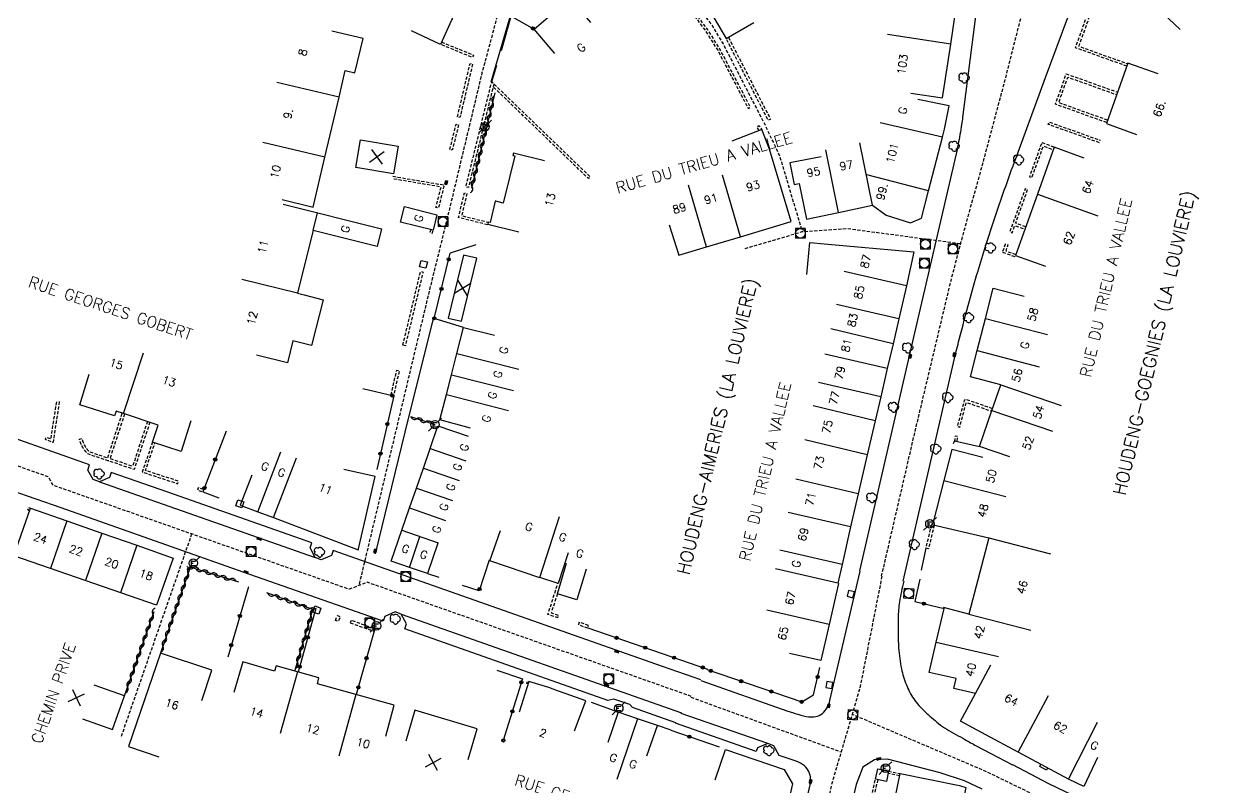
# Model space of a CAD drawing. Header units: millimetres. Extents: x 134000 to 135000, y 131000 to 132000.
# Drawn here: x 134510.8 to 134698.1, y 131226.9 to 131346 of the extents above; entities that cross this region are included whole.
import ezdxf
from ezdxf.enums import TextEntityAlignment as Align

# ---------------------------------------------------------------- set-up
doc = ezdxf.new("R2010")
doc.units = ezdxf.units.MM
doc.linetypes.add('DASHED', pattern=[0.75, 0.5, -0.25])
doc.layers.get('0').update_dxf_attribs({"linetype": 'CONTINUOUS'})
for name, color, linetype in [('W0001', 6, 'DASHED'), ('W0008', 7, 'CONTINUOUS'), ('W0100', 7, 'CONTINUOUS'), ('W0112', 1, 'DASHED'), ('W0300', 7, 'CONTINUOUS'), ('W0310', 3, 'CONTINUOUS'), ('W0322', 7, 'CONTINUOUS'), ('W0400', 7, 'CONTINUOUS'), ('W0420', 7, 'CONTINUOUS'), ('W0471', 7, 'CONTINUOUS'), ('W0980', 7, 'CONTINUOUS'), ('W0989', 7, 'CONTINUOUS'), ('W0991', 7, 'CONTINUOUS'), ('W1102', 7, 'CONTINUOUS')]:
    doc.layers.add(name, color=color, linetype=linetype)
doc.styles.get("Standard").update_dxf_attribs({"font": 'romans.shx', "width": 0.85})

# ---------------------------------------------------------------- blocks, each defined once
blk = doc.blocks.new('T300')
for p, q in [((-0.8, 0.51), (-0.86, 0.34)), ((-0.86, 0.34), (-0.86, 0.17)), ((-0.86, 0.17), (-0.74, 0.06)), ((-0.69, 0.63), (-0.8, 0.51)), ((-0.8, -0.06), (-0.74, 0.06)), ((-0.74, 0.06), (-0.69, 0.11)), ((-0.57, 0.69), (-0.69, 0.63)), ((-0.46, 0.69), (-0.57, 0.69)), ((-0.29, 0.63), (-0.46, 0.69)), ((-0.29, 0.63), (-0.17, 0.74)), ((-0.23, 0.57), (-0.29, 0.63)), ((-0.17, 0.74), (-0.06, 0.8)), ((-0.06, 0.8), (0.06, 0.8)), ((0.06, 0.8), (0.23, 0.74)), ((0.23, 0.74), (0.34, 0.63)), ((0.34, 0.63), (0.4, 0.51)), ((0.46, 0.46), (0.34, 0.46)), ((0.4, 0.51), (0.4, 0.46)), ((0.57, 0.4), (0.46, 0.46)), ((0.57, 0.4), (0.69, 0.29)), ((0.69, 0.29), (0.74, 0.17)), ((0.74, 0.06), (0.69, -0.17)), ((0.74, 0.17), (0.74, 0.06)), ((-0.8, -0.17), (-0.8, -0.06)), ((-0.8, -0.23), (-0.8, -0.17)), ((-0.74, -0.34), (-0.8, -0.23)), ((-0.69, -0.4), (-0.74, -0.34)), ((-0.51, -0.46), (-0.69, -0.4)), ((-0.4, -0.46), (-0.51, -0.46)), ((-0.4, -0.46), (-0.34, -0.46)), ((-0.34, -0.46), (-0.34, -0.4)), ((-0.34, -0.51), (-0.34, -0.46)), ((-0.29, -0.63), (-0.34, -0.51)), ((-0.17, -0.74), (-0.29, -0.63)), ((-0.06, -0.8), (-0.17, -0.74)), ((0.06, -0.8), (-0.06, -0.8)), ((0.17, -0.74), (0.06, -0.8)), ((0.23, -0.69), (0.17, -0.74)), ((0.29, -0.46), (0.23, -0.46)), ((0.29, -0.63), (0.23, -0.69)), ((0.46, -0.4), (0.29, -0.46)), ((0.34, -0.51), (0.29, -0.63)), ((0.34, -0.51), (0.34, -0.46)), ((0.57, -0.34), (0.46, -0.4)), ((0.63, -0.29), (0.57, -0.34)), ((0.69, -0.17), (0.63, -0.29))]:
    blk.add_line(p, q)
blk = doc.blocks.new('T420')
for p, q in [((0.75, 0.75), (-0.75, 0.75)), ((-0.75, 0.75), (-0.75, -0.75)), ((0.75, 0.75), (0.75, -0.75)), ((0.75, -0.75), (-0.75, -0.75))]:
    blk.add_line(p, q)
blk.add_ellipse((0, 0), major_axis=(-0.53, 0.53), ratio=1, start_param=3.926991, end_param=10.210176)
blk = doc.blocks.new('T400')
for p, q in [((-0.15, 0.3), (0.15, 0.3)), ((-0.15, -0.25), (-0.15, 0.3)), ((-0.15, 0.15), (0.15, 0.15)), ((-0.15, 0), (0.15, 0)), ((0.15, 0.3), (0.15, -0.25)), ((-0.15, -0.15), (0.15, -0.15)), ((-0.15, -0.25), (-0.15, -0.3)), ((-0.15, -0.3), (0.15, -0.3)), ((0.15, -0.3), (0.15, -0.25))]:
    blk.add_line(p, q)
blk = doc.blocks.new('T471')
for p, q in [((-0.333334, 0.333334), (-0.333334, -0.333334)), ((-0.333334, 0.333334), (0.333334, 0.333334)), ((-0.333334, 0), (0, 0)), ((0.500001, 0.500001), (1.000002, 1.000002)), ((-0.500001, -0.500001), (-1.000002, -1.000002)), ((-0.333334, -0.333334), (0.333334, -0.333334))]:
    blk.add_line(p, q)
blk.add_ellipse((0, 0), major_axis=(0.471405, 0.471405), ratio=1, start_param=5.4977871438, end_param=11.780972451)
blk = doc.blocks.new('t322o')
at = {"color": 0, "linetype": 'Continuous'}
for radius in [0.25, 0.15]:
    blk.add_circle((0, 0), radius, dxfattribs=at)
blk = doc.blocks.new('t310o')
at = {"color": 0, "linetype": 'Continuous'}
for centre, start, end in [((-0.5, 0.38), 216.8699, 323.1304), ((0.5, -0.37), 36.8699, 143.1303)]:
    blk.add_arc(centre, 0.625, start, end, dxfattribs=at)
blk = doc.blocks.new('t991o')
at = {"color": 0, "linetype": 'Continuous'}
for p, q in [((-1, 1), (1, -1)), ((-1, -1), (1, 1))]:
    blk.add_line(p, q, dxfattribs=at)
blk = doc.blocks.new('t112o')
at = {"color": 0, "linetype": 'Continuous'}
for p, q in [((-0.5, 0.5), (0.5, 0.5)), ((-0.5, -0.5), (-0.5, 0.5)), ((0.5, 0.5), (0.5, -0.5)), ((0.5, -0.5), (-0.5, -0.5))]:
    blk.add_line(p, q, dxfattribs=at)

msp = doc.modelspace()

# ---------------------------------------------------------------- linework, layer by layer
at = {"layer": 'W0001', "flags": 128}
for points in [[(134618.61, 131406.4), (134609.42, 131390.97), (134600.45, 131377.5), (134598.71, 131376.96), (134594.68, 131371.27), (134585.72, 131350.98), (134582.34, 131338.38), (134577.11, 131316.54), (134573.94, 131303.66), (134563.1, 131258.32)], [(134600.45, 131377.5), (134611.59, 131369.15), (134605.8, 131362.08), (134614.31, 131350.85), (134618.14, 131346.02), (134620.01, 131342.93), (134626.57, 131330.25), (134628.85, 131325.41), (134632.39, 131313.55)], [(134668.87, 131356.27), (134663.92, 131336.83), (134660.4, 131323.63), (134657.47, 131313.11), (134655.58, 131305.91), (134649.92, 131282.2), (134644.74, 131259.82)], [(134657.09, 131311.69), (134639.52, 131314.03), (134632.39, 131313.55), (134623.33, 131310.89)], [(134615.05, 131241.02), (134564.42, 131258.84), (134561.6, 131257.74), (134515.34, 131273.98), (134514.58, 131275.3), (134477.67, 131288.29)], [(134536.98, 131266.38), (134531.8, 131251.52), (134525.88, 131234.52)], [(134644.83, 131259.79), (134641.39, 131242.31), (134636.94, 131227.18), (134634.25, 131214.74)], [(134614.98, 131240.9), (134638.46, 131232.35)], [(134686.13, 131217.1), (134661.17, 131229.26), (134640.18, 131238.21)]]:
    msp.add_lwpolyline(points, dxfattribs=at)
at = {"layer": 'W0008', "flags": 128}
for points in [[(134583.79, 131336.99), (134587.35, 131349.26), (134592.76, 131361.89)], [(134565.7, 131263.29), (134570.36, 131282.28), (134574.75, 131300.03)], [(134616.55, 131243.58), (134610.53, 131245.69), (134559.11, 131263.81), (134558.83, 131263.02), (134557.24, 131262.36), (134556.29, 131262.72), (134555.5, 131264.2), (134555.78, 131265.02), (134533.27, 131272.9), (134524.4, 131275.99), (134524.12, 131275.2), (134522.56, 131274.55), (134521.57, 131274.88), (134520.77, 131276.33), (134521.02, 131277.18), (134497.41, 131285.49), (134478.97, 131291.98)], [(134522.56, 131274.55), (134556.29, 131262.72)], [(134569.73, 131253.86), (134613.52, 131238.43)], [(134627.01, 131233.64), (134625.42, 131232.97), (134625.21, 131232.4), (134612.6, 131236.86)], [(134660.49, 131226.51), (134657.73, 131227.81), (134653.94, 131229.1), (134645.71, 131231.24), (134643.66, 131231.1), (134641.84, 131229.97), (134640.81, 131227.28), (134637.44, 131212.87)], [(134686.35, 131220.39), (134675.94, 131224.99), (134670.9, 131227.38), (134665.28, 131230.31)]]:
    msp.add_lwpolyline(points, dxfattribs=at)
for points in [[(134661.01, 131359.42), (134657.44, 131331.41, -0.006793), (134657.28, 131330.34, -0.004492), (134657.02, 131328.74, -0.005071), (134656.75, 131327.27, -0.008841), (134656.57, 131326.43), (134649.26, 131294.87), (134641.32, 131260.63)], [(134648.16, 131259), (134656.2, 131293.81, -0.00637), (134656.92, 131296.77, -0.003112), (134658.51, 131302.79, -0.005307), (134659.8, 131307.33, -0.005739), (134661.08, 131311.5, -0.005368), (134663.15, 131317.76, -0.005458), (134665.33, 131323.88), (134670.4, 131337.67), (134673.87, 131347.05, -0.029958)], [(134612.63, 131236.91), (134605.88, 131239.29), (134605.46, 131239.75), (134602.95, 131240.6), (134602.02, 131240.4), (134570.28, 131251.58), (134570.54, 131252.34), (134569.73, 131253.86), (134568.77, 131254.21), (134567.19, 131253.51), (134566.92, 131252.76), (134545.02, 131260.44), (134516.59, 131270.45), (134508.78, 131273.19, 0.027339)], [(134616.52, 131243.52), (134630.15, 131238.71, 0.012807), (134630.84, 131238.49, 0.005094), (134632.58, 131237.99, 0.086919), (134634.2, 131237.84, 0.122073), (134635.31, 131238.2, 0.108219), (134636.14, 131239.03, 0.086429), (134636.72, 131240.38), (134641.45, 131260.6)], [(134648.24, 131258.99, 0.021573), (134647.58, 131255.8, 0.038872), (134647.37, 131253.31, 0.005503), (134647.39, 131250, 0.012724), (134647.45, 131248.57, 0.03485), (134647.89, 131245.33, 0.043582), (134648.65, 131242.83, 0.056501), (134649.81, 131240.66, 0.052959), (134651.53, 131238.67, 0.019009), (134653.7, 131236.78, 0.03609), (134654.96, 131235.92, 0.004513), (134657.81, 131234.27, 0.007374), (134659.58, 131233.3), (134665.25, 131230.31)], [(134631.14, 131216.6), (134633.65, 131227.42, 0.08537), (134633.69, 131228.23, 0.069766), (134633.45, 131229.19, 0.119376), (134632.73, 131230.16, 0.095821), (134631.43, 131230.9), (134628.78, 131231.78), (134627.93, 131233.3), (134627.01, 131233.64), (134613.48, 131238.37)]]:
    msp.add_lwpolyline(points, format="xyb", dxfattribs=at)
for points in [[(134639.62, 131257.58), (134639.38, 131256.67), (134640.29, 131256.43), (134640.53, 131257.34)], [(134636.08, 131242.4), (134637.01, 131242.24), (134637.16, 131243.17), (134636.23, 131243.33)]]:
    msp.add_lwpolyline(points, close=True, dxfattribs=at)
at = {"layer": 'W0008'}
msp.add_lwpolyline([(134670.73, 131229.84), (134670.56, 131229.51), (134669.5, 131230.08), (134669.67, 131230.41)], dxfattribs=at)
at = {"layer": 'W0100', "flags": 128}
for points in [[(134649.37, 131335.24), (134654.31, 131334.48), (134655.61, 131342.86), (134656.82, 131351.11), (134658.05, 131359.24), (134656.87, 131359.43), (134657.34, 131362.37), (134657.81, 131365.35), (134652.87, 131366.09)], [(134581.78, 131359.66), (134586.32, 131357.58), (134584.09, 131352.7), (134581.12, 131354.08), (134578.8, 131349.18), (134577.34, 131346.03), (134575.85, 131342.84), (134571.32, 131344.95)], [(134698.13, 131354.47), (134694.52, 131357.92), (134691.29, 131354.53), (134692.4, 131353.43), (134687.8, 131348.61), (134691.41, 131345.16)], [(134618.94, 131354.22), (134615.16, 131350.95), (134618.63, 131346.95), (134620.49, 131343.75), (134624.81, 131346.27)], [(134593.75, 131341.44), (134590.49, 131345.23), (134596.06, 131350.04), (134599.32, 131346.25)], [(134551.11, 131318.59), (134555.98, 131317.44), (134557.81, 131325.22), (134560.02, 131334.61), (134560.99, 131338.76), (134562.49, 131338.4), (134563.77, 131343.75), (134558.91, 131344.92)], [(134687.99, 131338.23), (134683.28, 131339.91), (134679.9, 131330.46), (134684.61, 131328.77)], [(134635.35, 131325.29), (134630.44, 131324.33), (134631.1, 131320.95), (134631.91, 131321.11), (134633.05, 131315.54), (134638.05, 131316.56), (134643.34, 131317.71), (134645.48, 131316.18), (134649.3, 131314.97), (134651.02, 131315.72), (134652.13, 131319.95), (134654.32, 131328.35), (134654.61, 131329.6), (134655.34, 131333.24), (134650.44, 131334.23)], [(134611.61, 131314.67), (134613.1, 131309.9), (134617.4, 131311.24), (134622.74, 131312.8), (134630.65, 131315.19), (134627.26, 131326.49), (134626.06, 131329.54), (134621.41, 131327.7)], [(134592.12, 131324.64), (134587.27, 131325.85), (134587.16, 131325.5), (134587.16, 131325.5), (134587.5, 131325.41), (134586.66, 131322.06), (134585.65, 131318.05), (134584.52, 131318.33), (134584.42, 131318.33), (134583.6, 131315.04), (134583.32, 131315.07), (134583.24, 131314.77), (134588.09, 131313.55)], [(134676.46, 131325.08), (134671.75, 131326.77), (134669.14, 131319.46), (134665.71, 131309.89), (134670.42, 131308.21)], [(134551.27, 131317.87), (134566.67, 131314.02), (134565.98, 131311.28), (134555.97, 131313.78), (134555.25, 131310.91), (134553.53, 131304.01), (134554.54, 131303.75), (134557.55, 131302.96), (134555.7, 131295.83), (134552.78, 131296.54), (134551.95, 131293.13), (134547.09, 131294.32)], [(134633.09, 131306.9), (134633.56, 131311.88), (134635.81, 131311.67), (134649.83, 131310.42), (134648.67, 131305.15), (134647.48, 131299.96), (134646.58, 131296.07), (134645.67, 131292.24), (134644.65, 131287.78), (134643.79, 131284.06), (134642.52, 131278.75), (134641.1, 131272.65), (134639.93, 131267.51), (134638.62, 131261.6), (134637.95, 131258.69)], [(134664.81, 131278.42), (134660.08, 131280.05), (134662.03, 131285.69), (134663.4, 131289.69), (134658.68, 131290.92), (134659.71, 131295.01), (134661.03, 131300.05), (134662.24, 131304.76), (134667.08, 131303.51)], [(134580.57, 131282.91), (134575.74, 131284.21), (134576.81, 131288.17), (134577.6, 131291.26), (134578.41, 131294.59), (134579.44, 131298.64), (134584.28, 131297.42)], [(134536.85, 131284.03), (134535.35, 131279.26), (134530.87, 131280.73), (134531.75, 131283.4), (134526.34, 131285.18), (134525.19, 131285.56), (134524.95, 131284.84), (134519.49, 131286.56), (134520.99, 131291.33)], [(134575.45, 131264.93), (134573.85, 131260.19), (134571, 131261.16), (134568.16, 131262.14), (134569.81, 131266.96), (134571.03, 131270.46), (134572.11, 131273.55), (134573.19, 131276.66), (134574.25, 131279.71), (134575.46, 131283.29), (134580.2, 131281.68)], [(134660.61, 131278.34), (134655.77, 131279.59), (134654.52, 131274.74), (134652.78, 131268), (134652.68, 131268.03), (134652.62, 131267.86), (134661.52, 131265.77), (134658.44, 131253.85), (134654.47, 131254.88)], [(134546.36, 131275.57), (134544.58, 131270.89), (134547.33, 131269.85), (134549.78, 131268.94), (134563, 131263.91), (134563.07, 131264.08), (134565.64, 131275.34), (134560.77, 131276.45)], [(134595.79, 131263.43), (134594.25, 131258.67), (134591.41, 131259.59), (134591.36, 131259.51), (134583.59, 131262.21), (134585.23, 131266.93)], [(134598.6, 131260.9), (134597.17, 131256.11), (134594.12, 131257.02), (134595.55, 131261.81)], [(134638.05, 131258.65), (134636.59, 131252.26), (134635.3, 131246.6), (134630.42, 131247.71)], [(134678.53, 131231.45), (134676.37, 131226.94), (134674, 131228.08), (134666.11, 131232.33), (134661.08, 131235.02), (134657.13, 131237.15), (134659.44, 131241.45), (134656.06, 131242.23), (134656.44, 131243.8), (134652.21, 131244.76), (134653.33, 131249.51), (134654.56, 131254.74)], [(134538.56, 131240.38), (134540.13, 131245.13), (134532.09, 131247.79), (134527.13, 131233.17), (134531.86, 131231.56)], [(134567.3, 131234.82), (134568.65, 131239.64), (134562.66, 131241.31), (134556.62, 131242.99), (134556.85, 131243.9), (134553.51, 131244.83), (134550.18, 131245.81), (134549.93, 131244.96), (134544.99, 131246.42), (134543.57, 131241.62)], [(134596.81, 131235.62), (134598.56, 131240.31), (134595.52, 131241.44), (134594.15, 131241.91), (134592.77, 131242.39), (134589.64, 131243.36), (134588.17, 131238.58)], [(134519.91, 131237.53), (134524.62, 131235.86), (134526.48, 131241.09), (134521.76, 131242.76)], [(134580.18, 131231.17), (134581.6, 131235.97), (134571.86, 131238.85), (134570.44, 131234.05)], [(134608.12, 131231.72), (134609.76, 131236.45), (134606.67, 131237.52), (134603.62, 131238.57), (134601.99, 131233.84)]]:
    msp.add_lwpolyline(points, dxfattribs=at)
for points in [[(134563.34, 131327.93), (134569.23, 131326.93), (134568.5, 131322.62), (134562.61, 131323.62)], [(134570.22, 131317.5), (134575.31, 131316.24), (134574.72, 131313.85), (134569.62, 131315.1)], [(134579.46, 131309.93), (134577.08, 131300.1), (134579.14, 131299.6), (134581.52, 131309.43)], [(134509.2, 131262.98), (134511.8, 131270.39), (134517.49, 131268.42), (134522.94, 131266.52), (134528.42, 131264.61), (134534.09, 131262.63), (134531.5, 131255.25)]]:
    msp.add_lwpolyline(points, close=True, dxfattribs=at)
at = {"layer": 'W0100'}
msp.add_lwpolyline([(134618.79, 131228), (134620.41, 131232.73), (134629.58, 131229.58), (134630.84, 131227.38), (134629.44, 131221.21), (134628.3, 131216.24), (134623.42, 131217.36)], dxfattribs=at)
for points in [[(134653.35, 131204.51), (134651.09, 131193.58), (134642.68, 131195.31), (134648.34, 131222.76), (134646.51, 131223.14), (134647.67, 131228.96), (134656.95, 131227.12), (134657.94, 131226.79)], [(134645.53, 131227.75), (134643.83, 131228.09), (134644.22, 131229.69), (134645.85, 131229.34)]]:
    msp.add_lwpolyline(points, close=True, dxfattribs=at)
at = {"layer": 'W0112', "flags": 128}
for points in [[(134597.25, 131367.74), (134603.02, 131363.81), (134611.21, 131353.14), (134617.32, 131344.87), (134619.18, 131341.91), (134623.93, 131332.85), (134624.28, 131333.03), (134619.52, 131342.11), (134617.65, 131345.09), (134611.53, 131353.38), (134603.34, 131364.05), (134597.45, 131368.07)], [(134683.11, 131339.43), (134675.08, 131342.3), (134677.44, 131348.93), (134686.47, 131358.28), (134686.76, 131358.01), (134677.78, 131348.71), (134675.59, 131342.55), (134683.24, 131339.81)], [(134576.02, 131343.2), (134581.03, 131341.16), (134580.88, 131340.79), (134575.85, 131342.84)], [(134620.84, 131343.95), (134627.44, 131331.14), (134627.08, 131330.96), (134620.49, 131343.75)], [(134584.2, 131336.66), (134580.22, 131320.47), (134579.83, 131320.57), (134583.86, 131336.98), (134599.24, 131322.18), (134598.97, 131321.89), (134584.09, 131336.21)], [(134679.96, 131330.62), (134671.95, 131333.49), (134673.64, 131338.24), (134681.66, 131335.37)], [(134680.09, 131331), (134672.46, 131333.73), (134673.88, 131337.72), (134681.52, 131334.99)], [(134625.68, 131329.39), (134625.33, 131329.94), (134625.67, 131330.15), (134626.06, 131329.54)], [(134678.83, 131327.48), (134670.81, 131330.35), (134670.95, 131330.72), (134678.97, 131327.86)], [(134671.75, 131326.77), (134669.81, 131327.49), (134667.89, 131322.18), (134668.27, 131322.04), (134670.05, 131326.97), (134671.62, 131326.39)], [(134568.43, 131322.24), (134576.44, 131320.88), (134575.54, 131317.28), (134575.15, 131317.37), (134575.95, 131320.56), (134568.36, 131321.85)], [(134667.31, 131314.36), (134665.73, 131314.92), (134667.6, 131320.16), (134667.22, 131320.29), (134664.82, 131313.56), (134665.2, 131313.43), (134665.6, 131314.55), (134667.18, 131313.98)], [(134583.22, 131314.66), (134578.69, 131315.8), (134579.6, 131319.64), (134579.99, 131319.55), (134579.17, 131316.09), (134583.32, 131315.07)], [(134574.33, 131313.95), (134574.2, 131313.48), (134574.59, 131313.38), (134574.72, 131313.85)], [(134665.63, 131309.65), (134663.69, 131310.35), (134664.14, 131311.68), (134664.52, 131311.55), (134664.19, 131310.59), (134665.76, 131310.03)], [(134516.3, 131287.05), (134515.32, 131280.69), (134514.12, 131281.12), (134514.25, 131281.5), (134514.99, 131281.23), (134515.91, 131287.11)], [(134662.12, 131285.95), (134657.98, 131287.37), (134657.71, 131287.27), (134656.6, 131283.17), (134656.99, 131283.06), (134658.03, 131286.93), (134661.98, 131285.57)], [(134530.07, 131283.95), (134527.76, 131276.95), (134524.23, 131278.14), (134526.53, 131285.12)], [(134530.87, 131280.73), (134529.25, 131276.05), (134534.81, 131274.23), (134534.93, 131274.62), (134529.76, 131276.31), (134531.25, 131280.6)], [(134511.67, 131270.02), (134511.36, 131270.13), (134511.5, 131270.51), (134511.8, 131270.39)], [(134653, 131267.76), (134652.11, 131264.07), (134651.72, 131264.16), (134652.62, 131267.86)], [(134594.12, 131257.02), (134593.15, 131254.07), (134594.25, 131253.69), (134594.12, 131253.31), (134592.64, 131253.82), (134594.21, 131258.68)], [(134589.52, 131242.97), (134589.33, 131243.05), (134589.48, 131243.42), (134589.64, 131243.36)]]:
    msp.add_lwpolyline(points, dxfattribs=at)
for points in [[(134578.51, 131331.5), (134580.49, 131339.85), (134580.88, 131339.76), (134578.9, 131331.41)], [(134577.33, 131326.41), (134578.3, 131330.39), (134578.69, 131330.29), (134577.71, 131326.32)], [(134569.98, 131295.86), (134570.88, 131299.58), (134572.74, 131307.38), (134573.13, 131307.29), (134571.27, 131299.49), (134570.37, 131295.77)], [(134568.12, 131288.08), (134569.04, 131291.97), (134569.43, 131291.88), (134568.51, 131287.99)], [(134656.57, 131280.89), (134656.67, 131281.61), (134656.27, 131281.66), (134656.17, 131280.94)], [(134538.86, 131273.32), (134538.01, 131273.59), (134537.89, 131273.21), (134538.74, 131272.94)], [(134559.45, 131252.89), (134559.76, 131253.65), (134560.19, 131253.47), (134559.89, 131252.72)], [(134561.75, 131252.51), (134565.45, 131251.2), (134565.58, 131251.58), (134561.88, 131252.89)], [(134599.01, 131252.08), (134597.54, 131252.6), (134597.4, 131252.22), (134598.87, 131251.7)]]:
    msp.add_lwpolyline(points, close=True, dxfattribs=at)
msp.add_lwpolyline([(134530.45, 131283.83), (134528.01, 131276.44), (134523.91, 131277.83), (134520.75, 131278.88, -0.026024), (134520.39, 131279.29, -0.026024), (134520.07, 131279.74, -0.037728), (134519.7, 131280.43, -0.037728), (134519.44, 131281.18), (134519.83, 131281.28, 0.037728), (134520.07, 131280.59, 0.037728), (134520.41, 131279.95, 0.026024), (134520.7, 131279.54, 0.021082), (134520.97, 131279.23), (134523.85, 131278.27), (134526.15, 131285.25)], format="xyb", dxfattribs=at)
at = {"layer": 'W0112'}
for points in [[(134644.18, 131228.02), (134643.53, 131225.19), (134643.19, 131225.27), (134643.83, 131228.09)], [(134647.6, 131228.62), (134645.78, 131229)], [(134645.85, 131229.34), (134647.67, 131228.96)]]:
    msp.add_lwpolyline(points, dxfattribs=at)
at = {"layer": 'W0310', "flags": 128}
for points in [[(134584.36, 131335.25), (134580.7, 131320.36)], [(134575.01, 131283.45), (134571.21, 131284.69)], [(134544.37, 131258.88), (134536.75, 131261.22), (134532.09, 131247.79)], [(134553.08, 131244.96), (134555.91, 131254.58), (134548.71, 131257.17)], [(134526.48, 131241.09), (134531.1, 131254.28)]]:
    msp.add_lwpolyline(points, dxfattribs=at)
at = {"layer": 'W0322', "flags": 128}
for points in [[(134585.38, 131341.87), (134586.93, 131347.26), (134590.49, 131345.23)], [(134583.86, 131336.98), (134584.68, 131339.57)], [(134581.37, 131311.54), (134577.38, 131310.26)], [(134579.44, 131298.64), (134574.89, 131300.05), (134577.38, 131310.26)], [(134563.71, 131289.08), (134568.58, 131287.94), (134565.91, 131276.46)], [(134542.37, 131282.44), (134538.74, 131272.94), (134541.22, 131272.04)], [(134656.17, 131280.94), (134655.98, 131280.47)], [(134656.17, 131280.95), (134660.08, 131280.05)], [(134651.72, 131264.16), (134650.95, 131260.73)], [(134583.48, 131262.28), (134581.88, 131257.52), (134579.28, 131258.36)], [(134573.85, 131260.19), (134575.61, 131259.62)], [(134545.86, 131258.14), (134542.61, 131247.12)], [(134556.4, 131254.82), (134553.62, 131244.8)], [(134565.58, 131251.58), (134562.71, 131241.29)], [(134598.87, 131251.7), (134617.56, 131245.29)], [(134584.69, 131245.11), (134588.66, 131243.76), (134585.68, 131234.11)], [(134603.62, 131238.57), (134599.44, 131240.04)], [(134611.93, 131235.72), (134609.76, 131236.45)]]:
    msp.add_lwpolyline(points, dxfattribs=at)
at = {"layer": 'W0322'}
for points in [[(134650.74, 131259.34), (134650, 131255.84), (134654.56, 131254.74)], [(134617.51, 131245.21), (134632.3, 131240.17), (134634.13, 131241.27), (134635.14, 131245.52)], [(134619.48, 131233.09), (134611.92, 131235.7)]]:
    msp.add_lwpolyline(points, dxfattribs=at)
at = {"layer": 'W1102', "flags": 128}
for points in [[(134655.61, 131342.86), (134645.72, 131344.39)], [(134560.02, 131334.61), (134550.28, 131336.89)], [(134654.32, 131328.35), (134644.58, 131330.61)], [(134557.81, 131325.22), (134548.08, 131327.51)], [(134643.34, 131317.71), (134641.36, 131327.44)], [(134638.05, 131316.56), (134636.06, 131326.36)], [(134622.74, 131312.8), (134619.94, 131322.4)], [(134652.13, 131319.95), (134642.46, 131322.49)], [(134617.4, 131311.24), (134614.6, 131320.84)], [(134669.14, 131319.46), (134678.55, 131316.09)], [(134555.97, 131313.78), (134556.65, 131316.52)], [(134648.67, 131305.15), (134638.92, 131307.39)], [(134553.53, 131304.01), (134544.82, 131306.12)], [(134647.48, 131299.96), (134637.73, 131302.2)], [(134661.03, 131300.05), (134670.7, 131297.54)], [(134646.58, 131296.07), (134636.86, 131298.4)], [(134526.34, 131285.18), (134529.47, 131294.68)], [(134578.41, 131294.59), (134588.11, 131292.14)], [(134645.67, 131292.24), (134635.91, 131294.45)], [(134659.71, 131295.01), (134669.39, 131292.49)], [(134577.6, 131291.26), (134587.29, 131288.78)], [(134644.65, 131287.78), (134634.91, 131290.04)], [(134576.81, 131288.17), (134586.5, 131285.69)], [(134663.4, 131289.69), (134672.86, 131286.43)], [(134643.79, 131284.06), (134634.07, 131286.39)], [(134662.03, 131285.69), (134671.48, 131282.44)], [(134642.52, 131278.75), (134632.8, 131281.08)], [(134547.33, 131269.85), (134550.9, 131279.19)], [(134574.25, 131279.71), (134579.82, 131277.78)], [(134549.78, 131268.94), (134553.34, 131278.28)], [(134573.19, 131276.66), (134578.78, 131274.72)], [(134641.1, 131272.65), (134631.36, 131274.92)], [(134572.11, 131273.55), (134577.72, 131271.6)], [(134654.52, 131274.74), (134664.2, 131272.24)], [(134571.03, 131270.46), (134576.66, 131268.49)], [(134639.93, 131267.51), (134630.18, 131269.72)], [(134517.49, 131268.42), (134514.92, 131261)], [(134591.41, 131259.59), (134594.48, 131269.1)], [(134522.94, 131266.52), (134520.37, 131259.11)], [(134569.81, 131266.96), (134575.48, 131265.01)], [(134571, 131261.16), (134572.65, 131265.98)], [(134661.52, 131265.77), (134671.2, 131263.27)], [(134528.42, 131264.61), (134525.86, 131257.21)], [(134638.62, 131261.6), (134628.87, 131263.84)], [(134637.95, 131258.69), (134628.21, 131260.93)], [(134636.59, 131252.26), (134626.84, 131254.48)], [(134658.44, 131253.85), (134668.12, 131251.35)], [(134653.33, 131249.51), (134663.07, 131247.23)], [(134553.51, 131244.83), (134550.82, 131235.2)], [(134659.44, 131241.45), (134661.86, 131245.95)], [(134562.66, 131241.31), (134559.97, 131231.67)], [(134666.11, 131232.33), (134670.84, 131241.14)], [(134606.67, 131237.52), (134603.43, 131228.06)], [(134674, 131228.08), (134678.54, 131236.99)]]:
    msp.add_lwpolyline(points, dxfattribs=at)

# ---------------------------------------------------------------- block references
at = {"layer": 'W0112'}
for p, rotation in [((134573.21, 131308.49), 76.46926444237202), ((134544.51, 131271.08), 340.1696460504409), ((134556.55, 131254.5), 160.8753919754374)]:
    msp.add_blockref('t112o', p, dxfattribs=dict(at, rotation=rotation))
at = {"layer": 'W0300'}
for p in [(134657.71, 131337.58), (134656.16, 131326.92), (134666.24, 131324.78), (134661.83, 131311.05), (134658.4, 131300.15), (134648.9, 131295.43), (134655.16, 131287.68), (134646.69, 131286.15), (134653.29, 131279.63), (134522.55, 131275.75), (134643.31, 131272.02), (134649.93, 131264.7), (134557.01, 131263.53), (134568.84, 131253.07), (134627.21, 131232.53)]:
    msp.add_blockref('T300', p, dxfattribs=at)
at = {"layer": 'W0310'}
for p, rotation in [((134584.01, 131333.79), 256.1910144065338), ((134583.65, 131332.33), 256.1910144065338), ((134583.29, 131330.88), 256.1910144065338), ((134582.93, 131329.42), 256.1910144065338), ((134582.22, 131326.51), 256.1910144065338), ((134582.57, 131327.96), 256.1910144065338), ((134581.86, 131325.05), 256.1910144065338), ((134581.5, 131323.59), 256.1910144065338), ((134580.78, 131320.68), 256.1910144065338), ((134581.14, 131322.14), 256.1910144065338), ((134572.16, 131284.38), 161.8004913293963), ((134573.59, 131283.91), 161.8004913293963), ((134535.92, 131258.83), 250.8601206220181), ((134536.42, 131260.25), 250.8601206220181), ((134537.2, 131261.08), 162.9537695652897), ((134538.64, 131260.64), 162.9537695652897), ((134540.07, 131260.2), 162.9537695652897), ((134541.5, 131259.76), 162.9537695652897), ((134542.94, 131259.32), 162.9537695652897), ((134535.43, 131257.41), 250.8601206220181), ((134534.94, 131255.99), 250.8601206220181), ((134549.83, 131256.77), 160.2384092270932), ((134551.24, 131256.26), 160.2384092270932), ((134552.65, 131255.75), 160.2384092270932), ((134530.94, 131253.83), 70.67603595424653), ((134534.45, 131254.58), 250.8601206220181), ((134554.06, 131255.24), 160.2384092270932), ((134555.47, 131254.74), 160.2384092270932), ((134555.62, 131253.59), 73.58115474792612), ((134530.45, 131252.41), 70.67603595424653), ((134533.46, 131251.74), 250.8601206220181), ((134533.96, 131253.16), 250.8601206220181), ((134555.2, 131252.15), 73.58115474792612), ((134529.45, 131249.58), 70.67603595424653), ((134529.95, 131251), 70.67603595424653), ((134532.97, 131250.33), 250.8601206220181), ((134554.77, 131250.71), 73.58115474792612), ((134528.96, 131248.17), 70.67603595424653), ((134532.48, 131248.91), 250.8601206220181), ((134553.93, 131247.83), 73.58115474792612), ((134554.35, 131249.27), 73.58115474792612), ((134528.46, 131246.75), 70.67603595424653), ((134553.5, 131246.39), 73.58115474792612), ((134527.47, 131243.92), 70.67603595424653), ((134527.97, 131245.34), 70.67603595424653), ((134526.97, 131242.51), 70.67603595424653)]:
    msp.add_blockref('t310o', p, dxfattribs=dict(at, rotation=rotation))
at = {"layer": 'W0322'}
for p, rotation in [((134590.31, 131345.33), 330.2744637940278), ((134577.14, 131309.28), 76.33907505316752), ((134576.02, 131304.66), 76.33907505316752), ((134574.9, 131300.05), 162.8133879112306), ((134568.34, 131288), 346.8783671702683), ((134567.56, 131283.56), 256.8783671702896), ((134566.48, 131278.93), 256.8783671702896), ((134540.67, 131278), 249.1210647143579), ((134538.98, 131273.57), 249.1210647143579), ((134581.96, 131257.78), 251.3991796898063), ((134651.39, 131255.5), 346.4839094941245), ((134544.52, 131253.58), 253.5811547479619), ((134555.13, 131250.24), 254.509308063492), ((134603.37, 131250.16), 341.0519531790021), ((134543.17, 131249.02), 253.5811547479619), ((134607.86, 131248.62), 341.0519531790021), ((134564.3, 131247), 254.4154994008153), ((134612.35, 131247.07), 341.0519531790021), ((134553.86, 131245.66), 254.509308063492), ((134616.84, 131245.53), 341.0519531790021), ((134618.1, 131245.01), 341.1868470166842), ((134588.49, 131243.22), 252.8601042343903), ((134622.83, 131243.39), 341.1868470166842), ((134634.79, 131244.06), 76.54561797300636), ((134563.03, 131242.43), 254.4154994008153), ((134627.56, 131241.78), 341.1868470166842), ((134632.3, 131240.17), 341.1868470166842), ((134587.09, 131238.68), 252.8601042343903), ((134585.69, 131234.14), 252.8601042343903), ((134614.76, 131234.72), 160.9603791465711)]:
    msp.add_blockref('t322o', p, dxfattribs=dict(at, rotation=rotation))
at = {"layer": 'W0400'}
for p, rotation in [((134576.76, 131321.28), 348.1897319184355), ((134649.24, 131294.12), 166.9418449930215), ((134656.17, 131294.37), 346.7338773174355), ((134547.55, 131265.62), 70.66979969130003), ((134565.66, 131263.76), 346.2058059894162), ((134545.45, 131260.45), 250.675991640879), ((134603.42, 131248.03), 70.58631652661123), ((134601.79, 131242.72), 250.5884124171376), ((134636.5, 131239.54), 165.4825474018866), ((134644.33, 131231.26), 283.419182109231), ((134633.68, 131227.72), 353.0927743803433)]:
    msp.add_blockref('T400', p, dxfattribs=dict(at, rotation=rotation))
at = {"layer": 'W0420'}
for p in [(134576.24, 131315.15), (134632.1, 131313.34), (134651.63, 131311.63), (134655.92, 131310.89), (134651.45, 131308.65), (134546.27, 131263.63), (134570.43, 131259.71), (134564.81, 131252.5), (134602.12, 131243.75)]:
    msp.add_blockref('T420', p, dxfattribs=at)
for p, rotation in [((134649.03, 131257.12), 85.99882943222566), ((134640.25, 131238.16), 85.99882943222451)]:
    msp.add_blockref('T420', p, dxfattribs=dict(at, rotation=rotation))
at = {"layer": 'W0471'}
for p in [(134582.82, 131329.98), (134575.01, 131283.45), (134652.34, 131267.97), (134537.24, 131261.81), (134565.85, 131252.03), (134603.71, 131239.16), (134645.38, 131229.82)]:
    msp.add_blockref('T471', p, dxfattribs=at)
at = {"layer": 'W0991'}
for p, rotation in [((134565.92, 131325.27), 350.3894566524837), ((134579.3, 131304.77), 346.3982520356514), ((134518.95, 131240.81), 340.4962110573239), ((134574.74, 131230.7), 73.5179420754977)]:
    msp.add_blockref('t991o', p, dxfattribs=dict(at, rotation=rotation))

# ---------------------------------------------------------------- texts
at = {"layer": 'W0980'}
for s, p in [('HOUDENG-GOEGNIES (LA LOUVIERE)', (134687.52, 131296.21)), ('HOUDENG-AIMERIES (LA LOUVIERE)', (134619.24, 131283.17))]:
    msp.add_text(s, height=2, rotation=76.9552, dxfattribs=at).set_placement(p, align=Align.MIDDLE)
at = {"layer": 'W0989'}
for s, rotation, p in [('RUE DU TRIEU A VALLEE', 16.254, (134617.04, 131324.37)), ('RUE DU TRIEU A VALLEE', 76.9553, (134679.84, 131304.84)), ('RUE GEORGES GOBERT', 341.7486, (134524.31, 131301.64)), ('RUE DU TRIEU A VALLEE', 76.9553, (134626.58, 131276.14)), ('CHEMIN PRIVE', 70.7991, (134515.38, 131241.52)), ('RUE GEORGES GOBERT', 341.7486, (134600.27, 131223.86))]:
    msp.add_text(s, height=1.75, rotation=rotation, dxfattribs=at).set_placement(p, align=Align.MIDDLE)
at = {"layer": 'W0991'}
for s, rotation, p in [('G', 40.7988, (134597.85, 131342.33)), ('8', 76.7546, (134554.35, 131341.58)), ('103', 81.4456, (134648.04, 131339.72)), ('G', 75.3894, (134648.09, 131332.5)), ('66.', 70.32, (134688.18, 131332.83)), ('9.', 76.7546, (134552.06, 131332.02)), ('101', 75.3894, (134646.44, 131325.87)), ('10', 76.7546, (134550.08, 131322.94)), ('95', 11.0171, (134634.15, 131322.91)), ('97', 11.0171, (134639.28, 131323.94)), ('93', 16.7521, (134624.7, 131320.75)), ('99.', 75.3894, (134644.85, 131319.85)), ('64', 70.306, (134677.01, 131320.58)), ('13', 75.9221, (134593, 131318.58)), ('89', 16.7521, (134613.19, 131317.26)), ('91', 16.7521, (134618.13, 131318.75)), ('G', 75.9773, (134572.46, 131315.67)), ('G', 75.9773, (134561.01, 131313.98)), ('62', 70.306, (134674.06, 131312.57)), ('11', 75.9773, (134548.12, 131311.23)), ('87', 77.3167, (134642.29, 131308.94)), ('85', 77.3167, (134641.27, 131304.14)), ('58', 75.5649, (134668.41, 131300.66)), ('12', 76.2946, (134546.44, 131300.1)), ('83', 77.3167, (134640.25, 131299.78)), ('G', 75.2281, (134585.75, 131295.07)), ('81', 77.3167, (134639.3, 131295.85)), ('G', 75.4197, (134667.16, 131295.85)), ('15', 341.7486, (134525.19, 131292.93)), ('G', 75.2281, (134584.82, 131291.3)), ('79', 77.3167, (134638.28, 131291.55)), ('56', 75.5649, (134665.96, 131291.17)), ('13', 341.7486, (134533.45, 131290.24)), ('G', 75.2281, (134583.97, 131288.03)), ('77', 77.3167, (134637.41, 131287.63)), ('54', 71.0059, (134669.32, 131285.43)), ('G', 75.2281, (134583.04, 131284.39)), ('75', 77.3167, (134636.32, 131283.12)), ('52', 71.0059, (134667.67, 131280.59)), ('G', 71.2177, (134579.58, 131279.88)), ('G', 339.377, (134548.44, 131276.92)), ('G', 71.2177, (134578.52, 131276.81)), ('73', 77.3167, (134635.01, 131277.51)), ('G', 339.377, (134551.03, 131275.97)), ('50', 75.5245, (134661.92, 131275.42)), ('11', 339.377, (134557.9, 131273.43)), ('G', 71.2177, (134577.46, 131273.69)), ('G', 71.2177, (134576.4, 131270.58)), ('71', 77.3167, (134633.7, 131271.84)), ('48', 75.5245, (134660.63, 131270.02)), ('G', 71.2177, (134575.27, 131267.09)), ('G', 342.1088, (134589.68, 131267.5)), ('24', 340.8252, (134513.36, 131265.7)), ('G', 342.1088, (134594.96, 131265.87)), ('69', 77.3167, (134632.53, 131266.31)), ('22', 340.8252, (134518.92, 131263.82)), ('G', 341.1083, (134570.4, 131264.06)), ('G', 341.1083, (134573.25, 131263.15)), ('G', 342.1088, (134597.63, 131263.32)), ('20', 340.8252, (134524.49, 131261.83)), ('G', 77.3167, (134631.46, 131261.7)), ('18', 340.8252, (134529.88, 131260.01)), ('46', 75.5286, (134666.76, 131258.06)), ('67', 76.68, (134630.53, 131256.34)), ('65', 76.68, (134629.39, 131250.85)), ('42', 76.68, (134660.05, 131251.04)), ('40', 76.68, (134658.73, 131245.18)), ('64', 331.74, (134665.07, 131240.45)), ('16', 341.6943, (134533.89, 131239.82)), ('14', 344.4155, (134547.14, 131238.5)), ('12', 344.4155, (134555.91, 131235.91)), ('2', 341.2311, (134591.87, 131235.29)), ('62', 331.74, (134672.73, 131236.19)), ('10', 344.4155, (134563.77, 131233.73)), ('G', 331.74, (134678.03, 131233.35)), ('G', 340.9753, (134602.87, 131231.42)), ('G', 340.9753, (134605.95, 131230.42))]:
    msp.add_text(s, height=1.25, rotation=rotation, dxfattribs=at).set_placement(p, align=Align.MIDDLE)

doc.saveas('drawing.dxf')
